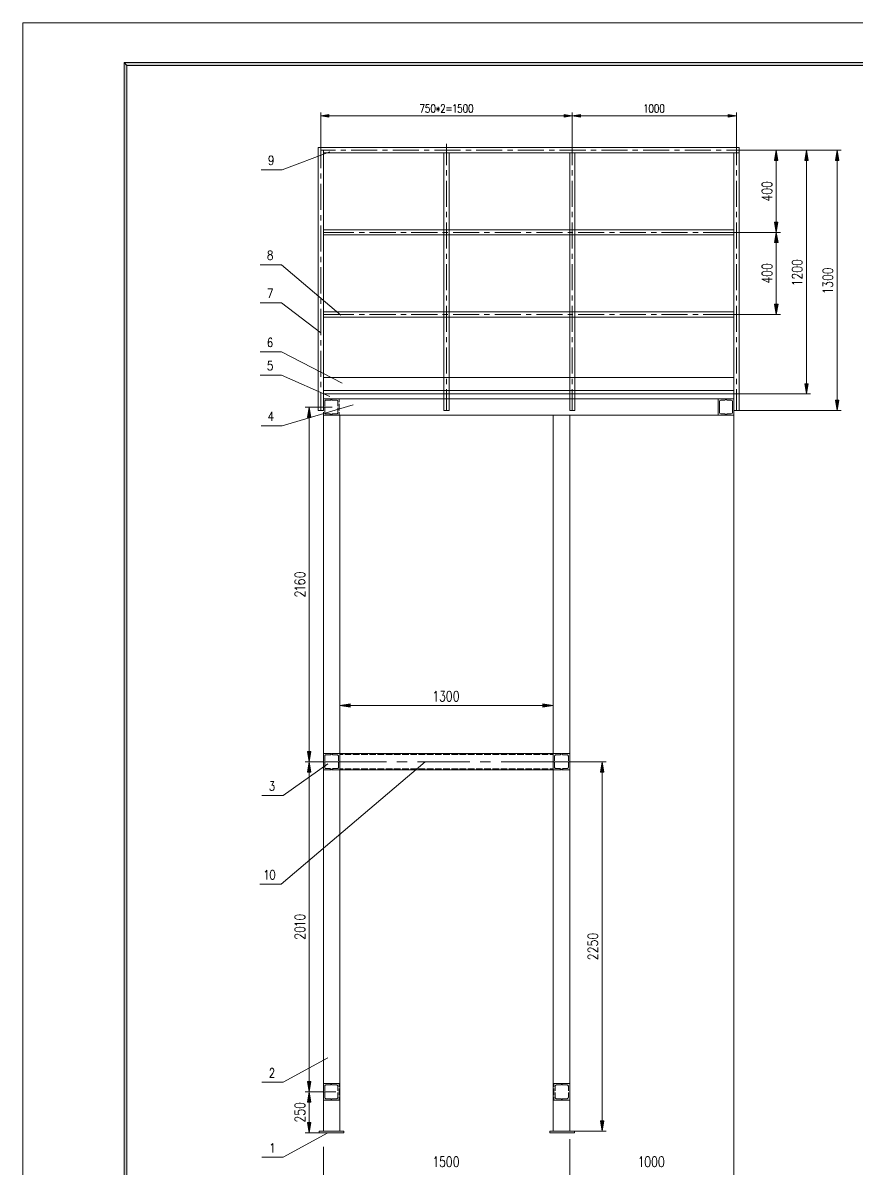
# Model space of a CAD drawing. Header units: millimetres. Extents: x 0 to 586, y 0 to 414.
# Drawn here: x 0 to 200.1, y 139 to 414.1 of the extents above; entities that cross this region are included whole.
import ezdxf

# ---------------------------------------------------------------- set-up
doc = ezdxf.new("R2010")
doc.units = ezdxf.units.MM

msp = doc.modelspace()

# ---------------------------------------------------------------- hatches: boundary and pattern name
h = msp.add_hatch(color=0)
h.dxf.hatch_style = 2
h.paths.add_polyline_path([(576.117861, 404.569083), (575.429944, 403.877639), (24.994306, 403.877639), (24.302861, 404.569083)])
h = msp.add_hatch(color=0)
h.dxf.hatch_style = 2
h.paths.add_polyline_path([(24.302861, 404.569083), (24.994306, 403.877639), (24.994306, 10.205861), (24.302861, 9.514417)])
h = msp.add_hatch(color=0)
h.dxf.hatch_style = 2
h.paths.add_polyline_path([(73.504778, 392.077222), (71.53275, 391.749139), (73.504778, 391.421056)])
h = msp.add_hatch(color=0)
h.dxf.hatch_style = 2
h.paths.add_polyline_path([(129.977444, 392.077222), (131.949472, 391.749139), (129.977444, 391.421056)])
h = msp.add_hatch(color=0)
h.dxf.hatch_style = 2
h.paths.add_polyline_path([(133.9215, 392.077222), (131.949472, 391.749139), (133.9215, 391.421056)])
h = msp.add_hatch(color=0)
h.dxf.hatch_style = 2
h.paths.add_polyline_path([(169.414472, 392.077222), (171.3865, 391.749139), (169.414472, 391.421056)])
h = msp.add_hatch(color=0)
h.dxf.hatch_style = 2
h.paths.add_polyline_path([(180.519917, 381.03175), (180.929139, 383.494139), (181.341889, 381.03175)])
h = msp.add_hatch(color=0)
h.dxf.hatch_style = 2
h.paths.add_polyline_path([(187.762444, 381.03175), (188.171667, 383.494139), (188.580889, 381.03175)])
h = msp.add_hatch(color=0)
h.dxf.hatch_style = 2
h.paths.add_polyline_path([(195.124917, 381.03175), (195.534139, 383.494139), (195.943361, 381.03175)])
h = msp.add_hatch(color=0)
h.dxf.hatch_style = 2
h.paths.add_polyline_path([(180.519917, 366.243306), (180.929139, 363.777389), (181.341889, 366.243306)])
h = msp.add_hatch(color=0)
h.dxf.hatch_style = 2
h.paths.add_polyline_path([(180.534028, 361.311472), (180.94325, 363.777389), (181.356, 361.311472)])
h = msp.add_hatch(color=0)
h.dxf.hatch_style = 2
h.paths.add_polyline_path([(180.534028, 346.523028), (180.94325, 344.057111), (181.356, 346.523028)])
h = msp.add_hatch(color=0)
h.dxf.hatch_style = 2
h.paths.add_polyline_path([(187.762444, 327.43775), (188.171667, 324.971833), (188.580889, 327.43775)])
h = msp.add_hatch(color=0)
h.dxf.hatch_style = 2
h.paths.add_polyline_path([(68.333056, 319.352083), (68.742278, 321.818), (69.155028, 319.352083)])
h = msp.add_hatch(color=0)
h.dxf.hatch_style = 2
h.paths.add_polyline_path([(74.058639, 323.773447), (74.045586, 323.7865), (74.058639, 323.799553), (74.071692, 323.7865)])
h = msp.add_hatch(color=0)
h.dxf.hatch_style = 2
h.paths.add_polyline_path([(74.058639, 323.773447), (74.045586, 323.7865), (74.058639, 323.799553), (74.071692, 323.7865)])
h = msp.add_hatch(color=0)
h.dxf.hatch_style = 2
h.paths.add_polyline_path([(168.864139, 323.773447), (168.851086, 323.7865), (168.864139, 323.799553), (168.877192, 323.7865)])
h = msp.add_hatch(color=0)
h.dxf.hatch_style = 2
h.paths.add_polyline_path([(168.864139, 323.773447), (168.851086, 323.7865), (168.864139, 323.799553), (168.877192, 323.7865)])
h = msp.add_hatch(color=0)
h.dxf.hatch_style = 2
h.paths.add_polyline_path([(195.124917, 323.493694), (195.534139, 321.027778), (195.943361, 323.493694)])
h = msp.add_hatch(color=0)
h.dxf.hatch_style = 2
h.paths.add_polyline_path([(74.058639, 319.832919), (74.045586, 319.845972), (74.058639, 319.859025), (74.071692, 319.845972)])
h = msp.add_hatch(color=0)
h.dxf.hatch_style = 2
h.paths.add_polyline_path([(74.058639, 319.832919), (74.045586, 319.845972), (74.058639, 319.859025), (74.071692, 319.845972)])
h = msp.add_hatch(color=0)
h.dxf.hatch_style = 2
h.paths.add_polyline_path([(168.864139, 319.832919), (168.851086, 319.845972), (168.864139, 319.859025), (168.877192, 319.845972)])
h = msp.add_hatch(color=0)
h.dxf.hatch_style = 2
h.paths.add_polyline_path([(168.864139, 319.832919), (168.851086, 319.845972), (168.864139, 319.859025), (168.877192, 319.845972)])
h = msp.add_hatch(color=0)
h.dxf.hatch_style = 2
h.paths.add_polyline_path([(78.574194, 250.556889), (76.108278, 250.147667), (78.574194, 249.734917)])
h = msp.add_hatch(color=0)
h.dxf.hatch_style = 2
h.paths.add_polyline_path([(124.911556, 250.556889), (127.373944, 250.147667), (124.911556, 249.734917)])
h = msp.add_hatch(color=0)
h.dxf.hatch_style = 2
h.paths.add_polyline_path([(68.333056, 239.098667), (68.742278, 236.63275), (69.155028, 239.098667)])
h = msp.add_hatch(color=0)
h.dxf.hatch_style = 2
h.paths.add_polyline_path([(68.333056, 234.170361), (68.742278, 236.63275), (69.1515, 234.170361)])
h = msp.add_hatch(color=0)
h.dxf.hatch_style = 2
h.paths.add_polyline_path([(74.058639, 238.591725), (74.045586, 238.604778), (74.058639, 238.617831), (74.071692, 238.604778)])
h = msp.add_hatch(color=0)
h.dxf.hatch_style = 2
h.paths.add_polyline_path([(74.213861, 238.591725), (74.200808, 238.604778), (74.213861, 238.617831), (74.226914, 238.604778)])
h = msp.add_hatch(color=0)
h.dxf.hatch_style = 2
h.paths.add_polyline_path([(129.268361, 238.591725), (129.255308, 238.604778), (129.268361, 238.617831), (129.281414, 238.604778)])
h = msp.add_hatch(color=0)
h.dxf.hatch_style = 2
h.paths.add_polyline_path([(129.427111, 238.591725), (129.414058, 238.604778), (129.427111, 238.617831), (129.440164, 238.604778)])
h = msp.add_hatch(color=0)
h.dxf.hatch_style = 2
h.paths.add_polyline_path([(138.687528, 234.170361), (139.100278, 236.63275), (139.5095, 234.170361)])
h = msp.add_hatch(color=0)
h.dxf.hatch_style = 2
h.paths.add_polyline_path([(74.058639, 234.647669), (74.045586, 234.660722), (74.058639, 234.673775), (74.071692, 234.660722)])
h = msp.add_hatch(color=0)
h.dxf.hatch_style = 2
h.paths.add_polyline_path([(74.213861, 234.647669), (74.200808, 234.660722), (74.213861, 234.673775), (74.226914, 234.660722)])
h = msp.add_hatch(color=0)
h.dxf.hatch_style = 2
h.paths.add_polyline_path([(129.268361, 234.647669), (129.255308, 234.660722), (129.268361, 234.673775), (129.281414, 234.660722)])
h = msp.add_hatch(color=0)
h.dxf.hatch_style = 2
h.paths.add_polyline_path([(129.427111, 234.647669), (129.414058, 234.660722), (129.427111, 234.673775), (129.440164, 234.660722)])
h = msp.add_hatch(color=0)
h.dxf.hatch_style = 2
h.paths.add_polyline_path([(68.333056, 159.8295), (68.742278, 157.367111), (69.1515, 159.8295)])
h = msp.add_hatch(color=0)
h.dxf.hatch_style = 2
h.paths.add_polyline_path([(68.333056, 154.901194), (68.742278, 157.367111), (69.1515, 154.901194)])
h = msp.add_hatch(color=0)
h.dxf.hatch_style = 2
h.paths.add_polyline_path([(74.058639, 159.326086), (74.045586, 159.339139), (74.058639, 159.352192), (74.071692, 159.339139)])
h = msp.add_hatch(color=0)
h.dxf.hatch_style = 2
h.paths.add_polyline_path([(74.058639, 159.326086), (74.045586, 159.339139), (74.058639, 159.352192), (74.071692, 159.339139)])
h = msp.add_hatch(color=0)
h.dxf.hatch_style = 2
h.paths.add_polyline_path([(129.427111, 159.326086), (129.414058, 159.339139), (129.427111, 159.352192), (129.440164, 159.339139)])
h = msp.add_hatch(color=0)
h.dxf.hatch_style = 2
h.paths.add_polyline_path([(129.427111, 159.326086), (129.414058, 159.339139), (129.427111, 159.352192), (129.440164, 159.339139)])
h = msp.add_hatch(color=0)
h.dxf.hatch_style = 2
h.paths.add_polyline_path([(74.058639, 155.382031), (74.045586, 155.395083), (74.058639, 155.408136), (74.071692, 155.395083)])
h = msp.add_hatch(color=0)
h.dxf.hatch_style = 2
h.paths.add_polyline_path([(74.058639, 155.382031), (74.045586, 155.395083), (74.058639, 155.408136), (74.071692, 155.395083)])
h = msp.add_hatch(color=0)
h.dxf.hatch_style = 2
h.paths.add_polyline_path([(129.427111, 155.382031), (129.414058, 155.395083), (129.427111, 155.408136), (129.440164, 155.395083)])
h = msp.add_hatch(color=0)
h.dxf.hatch_style = 2
h.paths.add_polyline_path([(129.427111, 155.382031), (129.414058, 155.395083), (129.427111, 155.408136), (129.440164, 155.395083)])
h = msp.add_hatch(color=0)
h.dxf.hatch_style = 2
h.paths.add_polyline_path([(68.333056, 149.972889), (68.742278, 147.506972), (69.1515, 149.972889)])
h = msp.add_hatch(color=0)
h.dxf.hatch_style = 2
h.paths.add_polyline_path([(138.687528, 150.364472), (139.100278, 147.902083), (139.5095, 150.364472)])

# ---------------------------------------------------------------- linework, layer by layer
at = {"color": 0, "lineweight": 0}
for points in [[(0, 0), (585.632278, 0), (585.632278, 414.0835), (0, 414.0835)], [(576.117861, 404.569083), (575.429944, 403.877639), (24.994306, 403.877639), (24.302861, 404.569083)], [(24.302861, 404.569083), (24.994306, 403.877639), (24.994306, 10.205861), (24.302861, 9.514417)], [(98.45675, 394.511389), (98.259194, 394.416139), (98.125139, 394.133917), (98.061639, 393.664722), (98.061639, 393.3825), (98.125139, 392.913306), (98.259194, 392.631083), (98.45675, 392.539361), (98.587278, 392.539361), (98.784833, 392.631083), (98.915361, 392.913306), (98.982389, 393.3825), (98.982389, 393.664722), (98.915361, 394.133917), (98.784833, 394.416139), (98.587278, 394.511389)], [(106.210806, 394.511389), (106.01325, 394.416139), (105.882722, 394.133917), (105.815694, 393.664722), (105.815694, 393.3825), (105.882722, 392.913306), (106.01325, 392.631083), (106.210806, 392.539361), (106.341333, 392.539361), (106.538889, 392.631083), (106.669417, 392.913306), (106.736444, 393.3825), (106.736444, 393.664722), (106.669417, 394.133917), (106.538889, 394.416139), (106.341333, 394.511389)], [(107.526667, 394.511389), (107.329111, 394.416139), (107.198583, 394.133917), (107.131556, 393.664722), (107.131556, 393.3825), (107.198583, 392.913306), (107.329111, 392.631083), (107.526667, 392.539361), (107.657194, 392.539361), (107.85475, 392.631083), (107.985278, 392.913306), (108.052306, 393.3825), (108.052306, 393.664722), (107.985278, 394.133917), (107.85475, 394.416139), (107.657194, 394.511389)], [(150.8125, 394.511389), (150.614944, 394.416139), (150.484417, 394.133917), (150.420917, 393.664722), (150.420917, 393.3825), (150.484417, 392.913306), (150.614944, 392.631083), (150.8125, 392.539361), (150.946556, 392.539361), (151.144111, 392.631083), (151.274639, 392.913306), (151.338139, 393.3825), (151.338139, 393.664722), (151.274639, 394.133917), (151.144111, 394.416139), (150.946556, 394.511389)], [(152.128361, 394.511389), (151.930806, 394.416139), (151.800278, 394.133917), (151.73325, 393.664722), (151.73325, 393.3825), (151.800278, 392.913306), (151.930806, 392.631083), (152.128361, 392.539361), (152.258889, 392.539361), (152.456444, 392.631083), (152.586972, 392.913306), (152.654, 393.3825), (152.654, 393.664722), (152.586972, 394.133917), (152.456444, 394.416139), (152.258889, 394.511389)], [(153.444222, 394.511389), (153.246667, 394.416139), (153.112611, 394.133917), (153.049111, 393.664722), (153.049111, 393.3825), (153.112611, 392.913306), (153.246667, 392.631083), (153.444222, 392.539361), (153.57475, 392.539361), (153.772306, 392.631083), (153.902833, 392.913306), (153.969861, 393.3825), (153.969861, 393.664722), (153.902833, 394.133917), (153.772306, 394.416139), (153.57475, 394.511389)], [(73.504778, 392.077222), (71.53275, 391.749139), (73.504778, 391.421056)], [(129.977444, 392.077222), (131.949472, 391.749139), (129.977444, 391.421056)], [(133.9215, 392.077222), (131.949472, 391.749139), (133.9215, 391.421056)], [(169.414472, 392.077222), (171.3865, 391.749139), (169.414472, 391.421056)], [(180.519917, 381.03175), (180.929139, 383.494139), (181.341889, 381.03175)], [(187.762444, 381.03175), (188.171667, 383.494139), (188.580889, 381.03175)], [(195.124917, 381.03175), (195.534139, 383.494139), (195.943361, 381.03175)], [(177.478972, 375.196806), (177.595389, 374.949861), (177.948167, 374.787583), (178.537306, 374.702917), (178.886556, 374.702917), (179.475694, 374.787583), (179.828472, 374.949861), (179.944889, 375.196806), (179.944889, 375.362611), (179.828472, 375.606028), (179.475694, 375.771833), (178.886556, 375.852972), (178.537306, 375.852972), (177.948167, 375.771833), (177.595389, 375.606028), (177.478972, 375.362611)], [(177.478972, 373.552861), (177.595389, 373.305917), (177.948167, 373.143639), (178.537306, 373.0625), (178.886556, 373.0625), (179.475694, 373.143639), (179.828472, 373.305917), (179.944889, 373.552861), (179.944889, 373.718667), (179.828472, 373.965611), (179.475694, 374.127889), (178.886556, 374.212556), (178.537306, 374.212556), (177.948167, 374.127889), (177.595389, 373.965611), (177.478972, 373.718667)], [(180.519917, 366.243306), (180.929139, 363.777389), (181.341889, 366.243306)], [(180.534028, 361.311472), (180.94325, 363.777389), (181.356, 361.311472)], [(59.238444, 359.353556), (59.005611, 359.25125), (58.928, 359.043111), (58.928, 358.8385), (59.005611, 358.630361), (59.160833, 358.528056), (59.471278, 358.42575), (59.704111, 358.319917), (59.859333, 358.115306), (59.936944, 357.907167), (59.936944, 357.60025), (59.859333, 357.392111), (59.781722, 357.289806), (59.548889, 357.183972), (59.238444, 357.183972), (59.005611, 357.289806), (58.928, 357.392111), (58.850389, 357.60025), (58.850389, 357.907167), (58.928, 358.115306), (59.083222, 358.319917), (59.316056, 358.42575), (59.6265, 358.528056), (59.781722, 358.630361), (59.859333, 358.8385), (59.859333, 359.043111), (59.781722, 359.25125), (59.548889, 359.353556)], [(177.493083, 355.480056), (177.6095, 355.233111), (177.962278, 355.067306), (178.547889, 354.986167), (178.900667, 354.986167), (179.489806, 355.067306), (179.839056, 355.233111), (179.959, 355.480056), (179.959, 355.642333), (179.839056, 355.889278), (179.489806, 356.055083), (178.900667, 356.136222), (178.547889, 356.136222), (177.962278, 356.055083), (177.6095, 355.889278), (177.493083, 355.642333)], [(184.7215, 356.450194), (184.837917, 356.20325), (185.190694, 356.040972), (185.776306, 355.959833), (186.129083, 355.959833), (186.714694, 356.040972), (187.067472, 356.20325), (187.187417, 356.450194), (187.187417, 356.616), (187.067472, 356.862944), (186.714694, 357.025222), (186.129083, 357.109889), (185.776306, 357.109889), (185.190694, 357.025222), (184.837917, 356.862944), (184.7215, 356.616)], [(184.7215, 354.809778), (184.837917, 354.562833), (185.190694, 354.397028), (185.776306, 354.315889), (186.129083, 354.315889), (186.714694, 354.397028), (187.067472, 354.562833), (187.187417, 354.809778), (187.187417, 354.972056), (187.067472, 355.219), (186.714694, 355.384806), (186.129083, 355.465944), (185.776306, 355.465944), (185.190694, 355.384806), (184.837917, 355.219), (184.7215, 354.972056)], [(192.083972, 354.478167), (192.200389, 354.23475), (192.553167, 354.068944), (193.138778, 353.987806), (193.491556, 353.987806), (194.077167, 354.068944), (194.429944, 354.23475), (194.549889, 354.478167), (194.549889, 354.643972), (194.429944, 354.890917), (194.077167, 355.053194), (193.491556, 355.137861), (193.138778, 355.137861), (192.553167, 355.053194), (192.200389, 354.890917), (192.083972, 354.643972)], [(177.493083, 353.836111), (177.6095, 353.589167), (177.962278, 353.423361), (178.547889, 353.342222), (178.900667, 353.342222), (179.489806, 353.423361), (179.839056, 353.589167), (179.959, 353.836111), (179.959, 353.998389), (179.839056, 354.245333), (179.489806, 354.411139), (178.900667, 354.492278), (178.547889, 354.492278), (177.962278, 354.411139), (177.6095, 354.245333), (177.493083, 353.998389)], [(192.083972, 352.83775), (192.200389, 352.590806), (192.553167, 352.425), (193.138778, 352.343861), (193.491556, 352.343861), (194.077167, 352.425), (194.429944, 352.590806), (194.549889, 352.83775), (194.549889, 353.000028), (194.429944, 353.246972), (194.077167, 353.412778), (193.491556, 353.493917), (193.138778, 353.493917), (192.553167, 353.412778), (192.200389, 353.246972), (192.083972, 353.000028)], [(180.534028, 346.523028), (180.94325, 344.057111), (181.356, 346.523028)], [(187.762444, 327.43775), (188.171667, 324.971833), (188.580889, 327.43775)], [(68.333056, 319.352083), (68.742278, 321.818), (69.155028, 319.352083)], [(195.124917, 323.493694), (195.534139, 321.027778), (195.943361, 323.493694)], [(65.292111, 281.442583), (65.408528, 281.195639), (65.761306, 281.033361), (66.350444, 280.948694), (66.699694, 280.948694), (67.288833, 281.033361), (67.641611, 281.195639), (67.758028, 281.442583), (67.758028, 281.608389), (67.641611, 281.855333), (67.288833, 282.017611), (66.699694, 282.09875), (66.350444, 282.09875), (65.761306, 282.017611), (65.408528, 281.855333), (65.292111, 281.608389)], [(102.316139, 253.597833), (102.069194, 253.481417), (101.906917, 253.128639), (101.82225, 252.5395), (101.82225, 252.19025), (101.906917, 251.601111), (102.069194, 251.251861), (102.316139, 251.131917), (102.481944, 251.131917), (102.728889, 251.251861), (102.891167, 251.601111), (102.972306, 252.19025), (102.972306, 252.5395), (102.891167, 253.128639), (102.728889, 253.481417), (102.481944, 253.597833)], [(103.960083, 253.597833), (103.713139, 253.481417), (103.547333, 253.128639), (103.466194, 252.5395), (103.466194, 252.19025), (103.547333, 251.601111), (103.713139, 251.251861), (103.960083, 251.131917), (104.125889, 251.131917), (104.369306, 251.251861), (104.535111, 251.601111), (104.61625, 252.19025), (104.61625, 252.5395), (104.535111, 253.128639), (104.369306, 253.481417), (104.125889, 253.597833)], [(78.574194, 250.556889), (76.108278, 250.147667), (78.574194, 249.734917)], [(124.911556, 250.556889), (127.373944, 250.147667), (124.911556, 249.734917)], [(68.333056, 239.098667), (68.742278, 236.63275), (69.155028, 239.098667)], [(68.333056, 234.170361), (68.742278, 236.63275), (69.1515, 234.170361)], [(138.687528, 234.170361), (139.100278, 236.63275), (139.5095, 234.170361)], [(59.866389, 210.558944), (59.633556, 210.456639), (59.478333, 210.146194), (59.400722, 209.631139), (59.400722, 209.320694), (59.478333, 208.805639), (59.633556, 208.495194), (59.866389, 208.392889), (60.021611, 208.392889), (60.254444, 208.495194), (60.409667, 208.805639), (60.487278, 209.320694), (60.487278, 209.631139), (60.409667, 210.146194), (60.254444, 210.456639), (60.021611, 210.558944)], [(65.292111, 199.217139), (65.408528, 198.970194), (65.761306, 198.807917), (66.346917, 198.726778), (66.699694, 198.726778), (67.285306, 198.807917), (67.638083, 198.970194), (67.758028, 199.217139), (67.758028, 199.382944), (67.638083, 199.629889), (67.285306, 199.792167), (66.699694, 199.876833), (66.346917, 199.876833), (65.761306, 199.792167), (65.408528, 199.629889), (65.292111, 199.382944)], [(65.292111, 196.260861), (65.408528, 196.013917), (65.761306, 195.848111), (66.346917, 195.766972), (66.699694, 195.766972), (67.285306, 195.848111), (67.638083, 196.013917), (67.758028, 196.260861), (67.758028, 196.423139), (67.638083, 196.670083), (67.285306, 196.835889), (66.699694, 196.917028), (66.346917, 196.917028), (65.761306, 196.835889), (65.408528, 196.670083), (65.292111, 196.423139)], [(135.650111, 194.648667), (135.766528, 194.401722), (136.119306, 194.239444), (136.704917, 194.158306), (137.057694, 194.158306), (137.643306, 194.239444), (137.996083, 194.401722), (138.1125, 194.648667), (138.1125, 194.814472), (137.996083, 195.061417), (137.643306, 195.223694), (137.057694, 195.308361), (136.704917, 195.308361), (136.119306, 195.223694), (135.766528, 195.061417), (135.650111, 194.814472)], [(68.333056, 159.8295), (68.742278, 157.367111), (69.1515, 159.8295)], [(68.333056, 154.901194), (68.742278, 157.367111), (69.1515, 154.901194)], [(65.292111, 153.998083), (65.408528, 153.751139), (65.761306, 153.585333), (66.346917, 153.504194), (66.699694, 153.504194), (67.285306, 153.585333), (67.638083, 153.751139), (67.758028, 153.998083), (67.758028, 154.160361), (67.638083, 154.407306), (67.285306, 154.573111), (66.699694, 154.65425), (66.346917, 154.65425), (65.761306, 154.573111), (65.408528, 154.407306), (65.292111, 154.160361)], [(68.333056, 149.972889), (68.742278, 147.506972), (69.1515, 149.972889)], [(138.687528, 150.364472), (139.100278, 147.902083), (139.5095, 150.364472)], [(102.316139, 141.7955), (102.069194, 141.675556), (101.906917, 141.322778), (101.82225, 140.737167), (101.82225, 140.384389), (101.906917, 139.798778), (102.069194, 139.446), (102.316139, 139.329583), (102.481944, 139.329583), (102.728889, 139.446), (102.891167, 139.798778), (102.972306, 140.384389), (102.972306, 140.737167), (102.891167, 141.322778), (102.728889, 141.675556), (102.481944, 141.7955)], [(103.960083, 141.7955), (103.713139, 141.675556), (103.547333, 141.322778), (103.466194, 140.737167), (103.466194, 140.384389), (103.547333, 139.798778), (103.713139, 139.446), (103.960083, 139.329583), (104.125889, 139.329583), (104.369306, 139.446), (104.535111, 139.798778), (104.61625, 140.384389), (104.61625, 140.737167), (104.535111, 141.322778), (104.369306, 141.675556), (104.125889, 141.7955)], [(149.969361, 141.7955), (149.722417, 141.675556), (149.556611, 141.322778), (149.475472, 140.737167), (149.475472, 140.384389), (149.556611, 139.798778), (149.722417, 139.446), (149.969361, 139.329583), (150.135167, 139.329583), (150.378583, 139.446), (150.544389, 139.798778), (150.625528, 140.384389), (150.625528, 140.737167), (150.544389, 141.322778), (150.378583, 141.675556), (150.135167, 141.7955)], [(151.613306, 141.7955), (151.366361, 141.675556), (151.200556, 141.322778), (151.119417, 140.737167), (151.119417, 140.384389), (151.200556, 139.798778), (151.366361, 139.446), (151.613306, 139.329583), (151.775583, 139.329583), (152.022528, 139.446), (152.188333, 139.798778), (152.269472, 140.384389), (152.269472, 140.737167), (152.188333, 141.322778), (152.022528, 141.675556), (151.775583, 141.7955)], [(153.25725, 141.7955), (153.010306, 141.675556), (152.8445, 141.322778), (152.763361, 140.737167), (152.763361, 140.384389), (152.8445, 139.798778), (153.010306, 139.446), (153.25725, 139.329583), (153.419528, 139.329583), (153.666472, 139.446), (153.832278, 139.798778), (153.913417, 140.384389), (153.913417, 140.737167), (153.832278, 141.322778), (153.666472, 141.675556), (153.419528, 141.7955)]]:
    msp.add_lwpolyline(points, close=True, dxfattribs=at)
for points in [[(95.433444, 394.511389), (96.350667, 394.511389), (95.6945, 392.539361)], [(97.536, 394.511389), (96.876306, 394.511389), (96.812806, 393.664722), (96.876306, 393.759972), (97.073861, 393.851694), (97.271417, 393.851694), (97.468972, 393.759972), (97.5995, 393.573), (97.666528, 393.290778), (97.666528, 393.103806), (97.5995, 392.821583), (97.468972, 392.631083), (97.271417, 392.539361), (97.073861, 392.539361), (96.876306, 392.631083), (96.812806, 392.726333), (96.745778, 392.913306)], [(99.373972, 393.664722), (100.033667, 393.103806)], [(100.033667, 393.664722), (99.373972, 393.103806)], [(99.705583, 393.946944), (99.705583, 392.821583)], [(100.492278, 394.042194), (100.492278, 394.133917), (100.559306, 394.324417), (100.622806, 394.416139), (100.756861, 394.511389), (101.017917, 394.511389), (101.148444, 394.416139), (101.215472, 394.324417), (101.2825, 394.133917), (101.2825, 393.946944), (101.215472, 393.759972), (101.084944, 393.47775), (100.42525, 392.539361), (101.346, 392.539361)], [(101.741111, 393.664722), (102.922917, 393.664722)], [(103.452083, 394.133917), (103.582611, 394.229167), (103.780167, 394.511389), (103.780167, 392.539361)], [(105.290056, 394.511389), (104.633889, 394.511389), (104.566861, 393.664722), (104.633889, 393.759972), (104.831444, 393.851694), (105.029, 393.851694), (105.226556, 393.759972), (105.357083, 393.573), (105.420583, 393.290778), (105.420583, 393.103806), (105.357083, 392.821583), (105.226556, 392.631083), (105.029, 392.539361), (104.831444, 392.539361), (104.633889, 392.631083), (104.566861, 392.726333), (104.503361, 392.913306)], [(149.366111, 394.133917), (149.500167, 394.229167), (149.697722, 394.511389), (149.697722, 392.539361)], [(71.53275, 383.494139), (71.53275, 392.539361)], [(73.504778, 391.749139), (129.977444, 391.749139)], [(101.741111, 393.103806), (102.922917, 393.103806)], [(131.949472, 383.494139), (131.949472, 392.539361)], [(133.9215, 391.749139), (169.414472, 391.749139)], [(171.3865, 385.011083), (171.3865, 392.539361)], [(73.741139, 383.12725), (62.282917, 378.791611)], [(70.901278, 384.125611), (172.017972, 384.125611)], [(70.901278, 321.027778), (70.901278, 384.125611)], [(71.53275, 383.494139), (75.067583, 383.494139)], [(71.53275, 379.183194), (71.53275, 383.494139)], [(72.164222, 321.027778), (72.164222, 383.494139)], [(72.164222, 382.862667), (172.017972, 382.862667)], [(76.319944, 383.494139), (77.572306, 383.494139)], [(78.824667, 383.494139), (85.086472, 383.494139)], [(86.338833, 383.494139), (87.587667, 383.494139)], [(88.840028, 383.494139), (95.101833, 383.494139)], [(96.354194, 383.494139), (97.606556, 383.494139)], [(98.858917, 383.494139), (105.117194, 383.494139)], [(101.109639, 321.027778), (101.109639, 382.862667)], [(101.741111, 379.941667), (101.741111, 385.011083)], [(102.372583, 321.027778), (102.372583, 382.862667)], [(106.369556, 383.494139), (107.621917, 383.494139)], [(108.874278, 383.494139), (115.136083, 383.494139)], [(116.388444, 383.494139), (117.640806, 383.494139)], [(118.893167, 383.494139), (125.151444, 383.494139)], [(126.403806, 383.494139), (127.656167, 383.494139)], [(128.908528, 383.494139), (135.170333, 383.494139)], [(131.318, 321.027778), (131.318, 382.862667)], [(131.949472, 379.941667), (131.949472, 385.011083)], [(132.580944, 321.027778), (132.580944, 382.862667)], [(136.422694, 383.494139), (137.675056, 383.494139)], [(138.927417, 383.494139), (145.185694, 383.494139)], [(146.438056, 383.494139), (147.690417, 383.494139)], [(148.942778, 383.494139), (155.204583, 383.494139)], [(156.456944, 383.494139), (157.709306, 383.494139)], [(158.958139, 383.494139), (165.219944, 383.494139)], [(166.472306, 383.494139), (167.724667, 383.494139)], [(168.977028, 383.494139), (172.511861, 383.494139)], [(170.755028, 383.494139), (181.916917, 383.494139)], [(170.755028, 321.027778), (170.755028, 382.862667)], [(171.3865, 379.941667), (171.3865, 385.011083)], [(172.017972, 321.027778), (172.017972, 384.125611)], [(172.017972, 383.494139), (196.518389, 383.494139)], [(180.653972, 383.494139), (189.155917, 383.494139)], [(60.092167, 381.419806), (60.014556, 381.112889), (59.859333, 380.90475), (59.630028, 380.802444), (59.552417, 380.802444), (59.319583, 380.90475), (59.164361, 381.112889), (59.08675, 381.419806), (59.08675, 381.525639), (59.164361, 381.832556), (59.319583, 382.040694), (59.552417, 382.143), (59.630028, 382.143), (59.859333, 382.040694), (60.014556, 381.832556), (60.092167, 381.419806), (60.092167, 380.90475), (60.014556, 380.389694), (59.859333, 380.07925), (59.630028, 379.973417), (59.474806, 379.973417), (59.241972, 380.07925), (59.164361, 380.283861)], [(180.929139, 366.243306), (180.929139, 381.03175)], [(188.171667, 327.43775), (188.171667, 381.03175)], [(195.534139, 323.493694), (195.534139, 381.03175)], [(62.282917, 378.791611), (57.188806, 378.791611)], [(71.53275, 376.678472), (71.53275, 377.930833)], [(101.741111, 377.436944), (101.741111, 378.689306)], [(131.949472, 377.436944), (131.949472, 378.689306)], [(171.3865, 377.436944), (171.3865, 378.689306)], [(71.53275, 369.164306), (71.53275, 375.426111)], [(101.741111, 369.922778), (101.741111, 376.184583)], [(131.949472, 369.922778), (131.949472, 376.184583)], [(171.3865, 369.922778), (171.3865, 376.184583)], [(177.478972, 372.240528), (179.122917, 371.418556), (179.122917, 372.64975)], [(177.478972, 372.240528), (179.944889, 372.240528)], [(101.741111, 367.418056), (101.741111, 368.670417)], [(131.949472, 367.418056), (131.949472, 368.670417)], [(171.3865, 367.418056), (171.3865, 368.670417)], [(71.53275, 366.659583), (71.53275, 367.911944)], [(101.741111, 359.907417), (101.741111, 366.165694)], [(131.949472, 359.907417), (131.949472, 366.165694)], [(171.3865, 359.907417), (171.3865, 366.165694)], [(71.53275, 359.148944), (71.53275, 365.407222)], [(72.164222, 364.408861), (170.755028, 364.408861)], [(72.164222, 363.777389), (79.512583, 363.777389)], [(72.164222, 363.145917), (170.755028, 363.145917)], [(80.764944, 363.777389), (82.017306, 363.777389)], [(83.269667, 363.777389), (89.531472, 363.777389)], [(90.783833, 363.777389), (92.036194, 363.777389)], [(93.288556, 363.777389), (99.546833, 363.777389)], [(100.799194, 363.777389), (102.051556, 363.777389)], [(103.303917, 363.777389), (109.565722, 363.777389)], [(110.818083, 363.777389), (112.070444, 363.777389)], [(113.322806, 363.777389), (119.581083, 363.777389)], [(120.833444, 363.777389), (122.085806, 363.777389)], [(123.338167, 363.777389), (129.599972, 363.777389)], [(130.852333, 363.777389), (132.101167, 363.777389)], [(133.353528, 363.777389), (139.615333, 363.777389)], [(140.867694, 363.777389), (142.120056, 363.777389)], [(143.372417, 363.777389), (149.630694, 363.777389)], [(150.883056, 363.777389), (152.135417, 363.777389)], [(153.387778, 363.777389), (159.649583, 363.777389)], [(160.901944, 363.777389), (162.154306, 363.777389)], [(163.406667, 363.777389), (170.755028, 363.777389)], [(170.755028, 363.777389), (181.916917, 363.777389)], [(173.961778, 363.777389), (181.931028, 363.777389)], [(180.94325, 346.523028), (180.94325, 361.311472)], [(71.53275, 356.644222), (71.53275, 357.896583)], [(101.741111, 357.402694), (101.741111, 358.655056)], [(131.949472, 357.402694), (131.949472, 358.655056)], [(171.3865, 357.402694), (171.3865, 358.655056)], [(62.088889, 356.002167), (56.99125, 356.002167)], [(76.397556, 343.901889), (62.088889, 356.002167)], [(71.53275, 349.130056), (71.53275, 355.391861)], [(101.741111, 349.888528), (101.741111, 356.150333)], [(131.949472, 349.888528), (131.949472, 356.150333)], [(171.3865, 349.888528), (171.3865, 356.150333)], [(177.493083, 352.52025), (179.137028, 351.698278), (179.137028, 352.933)], [(177.493083, 352.52025), (179.959, 352.52025)], [(185.307111, 352.753083), (185.190694, 352.753083), (184.954333, 352.83775), (184.837917, 352.918889), (184.7215, 353.084694), (184.7215, 353.412778), (184.837917, 353.575056), (184.954333, 353.659722), (185.190694, 353.740861), (185.423528, 353.740861), (185.659889, 353.659722), (186.012667, 353.493917), (187.187417, 352.671944), (187.187417, 353.822)], [(58.850389, 350.213083), (59.936944, 350.213083), (59.160833, 348.0435)], [(185.190694, 351.356083), (185.074278, 351.521889), (184.7215, 351.768833), (187.187417, 351.768833)], [(192.083972, 350.865722), (192.083972, 351.768833), (193.022361, 351.274944), (193.022361, 351.521889), (193.138778, 351.687694), (193.258722, 351.768833), (193.607972, 351.849972), (193.844333, 351.849972), (194.197111, 351.768833), (194.429944, 351.603028), (194.549889, 351.356083), (194.549889, 351.112667), (194.429944, 350.865722), (194.313528, 350.781056), (194.077167, 350.699917)], [(192.553167, 349.384056), (192.43675, 349.549861), (192.083972, 349.796806), (194.549889, 349.796806)], [(62.088889, 346.861694), (56.99125, 346.861694)], [(71.53275, 339.679139), (62.088889, 346.861694)], [(71.53275, 346.625333), (71.53275, 347.877694)], [(101.741111, 347.383806), (101.741111, 348.636167)], [(131.949472, 347.383806), (131.949472, 348.636167)], [(171.3865, 347.383806), (171.3865, 348.636167)], [(71.53275, 339.114694), (71.53275, 345.3765)], [(72.164222, 344.688583), (170.755028, 344.688583)], [(72.164222, 344.057111), (79.512583, 344.057111)], [(80.764944, 344.057111), (82.017306, 344.057111)], [(83.269667, 344.057111), (89.531472, 344.057111)], [(90.783833, 344.057111), (92.036194, 344.057111)], [(93.288556, 344.057111), (99.546833, 344.057111)], [(100.799194, 344.057111), (102.051556, 344.057111)], [(101.741111, 339.873167), (101.741111, 346.134972)], [(103.303917, 344.057111), (109.565722, 344.057111)], [(110.818083, 344.057111), (112.070444, 344.057111)], [(113.322806, 344.057111), (119.581083, 344.057111)], [(120.833444, 344.057111), (122.085806, 344.057111)], [(123.338167, 344.057111), (129.599972, 344.057111)], [(130.852333, 344.057111), (132.101167, 344.057111)], [(131.949472, 339.873167), (131.949472, 346.134972)], [(133.353528, 344.057111), (139.615333, 344.057111)], [(140.867694, 344.057111), (142.120056, 344.057111)], [(143.372417, 344.057111), (149.630694, 344.057111)], [(150.883056, 344.057111), (152.135417, 344.057111)], [(153.387778, 344.057111), (159.649583, 344.057111)], [(160.901944, 344.057111), (162.154306, 344.057111)], [(163.406667, 344.057111), (170.755028, 344.057111)], [(170.755028, 344.057111), (181.931028, 344.057111)], [(171.3865, 339.873167), (171.3865, 346.134972)], [(72.164222, 343.429167), (170.755028, 343.429167)], [(59.820528, 338.10575), (59.742917, 338.310361), (59.510083, 338.412667), (59.354861, 338.412667), (59.122028, 338.310361), (58.966806, 337.999917), (58.889194, 337.484861), (58.889194, 336.969806), (58.966806, 336.553528), (59.122028, 336.348917), (59.354861, 336.246611), (59.432472, 336.246611), (59.665306, 336.348917), (59.820528, 336.553528), (59.898139, 336.863972), (59.898139, 336.969806), (59.820528, 337.276722), (59.665306, 337.484861), (59.432472, 337.587167), (59.354861, 337.587167), (59.122028, 337.484861), (58.966806, 337.276722), (58.889194, 336.969806)], [(101.741111, 337.368444), (101.741111, 338.620806)], [(131.949472, 337.368444), (131.949472, 338.620806)], [(171.3865, 337.368444), (171.3865, 338.620806)], [(71.53275, 336.609972), (71.53275, 337.862333)], [(101.741111, 329.854278), (101.741111, 336.116083)], [(131.949472, 329.854278), (131.949472, 336.116083)], [(171.3865, 329.854278), (171.3865, 336.116083)], [(62.088889, 335.061278), (56.99125, 335.061278)], [(59.781722, 332.838778), (59.005611, 332.838778), (58.928, 331.907444), (59.005611, 332.013278), (59.238444, 332.115583), (59.471278, 332.115583), (59.704111, 332.013278), (59.859333, 331.805139), (59.936944, 331.494694), (59.936944, 331.290083), (59.859333, 330.979639), (59.704111, 330.7715), (59.471278, 330.669194), (59.238444, 330.669194), (59.005611, 330.7715), (58.928, 330.873806), (58.850389, 331.081944)], [(76.658611, 327.550639), (62.088889, 335.061278)], [(71.53275, 329.095806), (71.53275, 335.357611)], [(62.088889, 329.487389), (56.99125, 329.487389)], [(73.741139, 324.354472), (62.088889, 329.487389)], [(71.53275, 326.594611), (71.53275, 327.843444)], [(72.164222, 328.915889), (170.755028, 328.915889)], [(101.741111, 327.353083), (101.741111, 328.605444)], [(131.949472, 327.353083), (131.949472, 328.605444)], [(171.3865, 327.353083), (171.3865, 328.605444)], [(71.53275, 321.027778), (71.53275, 325.34225)], [(72.164222, 325.758528), (170.755028, 325.758528)], [(72.164222, 324.971833), (170.755028, 324.971833)], [(72.164222, 323.7865), (72.164222, 324.971833)], [(101.741111, 321.027778), (101.741111, 326.100722)], [(131.949472, 321.027778), (131.949472, 326.100722)], [(170.755028, 324.971833), (189.155917, 324.971833)], [(170.755028, 323.7865), (170.755028, 324.971833)], [(171.3865, 321.027778), (171.3865, 326.100722)], [(79.339722, 322.393028), (62.282917, 317.323611)], [(74.309111, 321.818), (67.758028, 321.818)], [(72.164222, 323.7865), (170.755028, 323.7865)], [(72.164222, 323.7865), (74.058639, 323.7865)], [(72.164222, 323.7865), (72.164222, 322.999806)], [(72.164222, 322.604694), (72.164222, 321.027778)], [(72.795694, 323.472528), (72.732194, 323.465472), (72.67575, 323.447833), (72.619306, 323.419611), (72.573444, 323.380806), (72.531111, 323.331417), (72.502889, 323.2785), (72.48525, 323.218528), (72.478194, 323.158556)], [(72.478194, 323.158556), (72.478194, 322.012028)], [(72.795694, 323.472528), (73.741139, 323.472528)], [(73.741139, 323.472528), (73.804639, 323.479583), (73.861083, 323.497222), (73.917528, 323.525444), (73.963389, 323.56425), (74.002194, 323.613639), (74.033944, 323.666556), (74.051583, 323.726528), (74.058639, 323.7865)], [(74.058639, 323.7865), (74.062167, 323.726528), (74.079806, 323.666556), (74.111556, 323.613639), (74.150361, 323.56425), (74.196222, 323.525444), (74.252667, 323.497222), (74.312639, 323.479583), (74.372611, 323.472528)], [(75.949528, 323.7865), (74.058639, 323.7865)], [(75.318056, 323.472528), (74.372611, 323.472528)], [(75.635556, 323.158556), (75.6285, 323.218528), (75.610861, 323.2785), (75.582639, 323.331417), (75.543833, 323.380806), (75.494444, 323.419611), (75.441528, 323.447833), (75.381556, 323.465472), (75.318056, 323.472528)], [(75.635556, 323.158556), (75.635556, 322.012028)], [(75.949528, 323.7865), (75.949528, 322.999806)], [(75.949528, 322.604694), (75.949528, 321.027778)], [(166.969722, 323.7865), (168.864139, 323.7865)], [(166.969722, 323.7865), (166.969722, 319.845972)], [(167.601194, 323.472528), (167.378944, 323.380806), (167.283694, 323.158556)], [(167.283694, 323.158556), (167.283694, 320.473917)], [(167.601194, 323.472528), (168.546639, 323.472528)], [(168.546639, 323.472528), (168.768889, 323.56425), (168.864139, 323.7865)], [(170.755028, 323.7865), (168.864139, 323.7865)], [(168.864139, 323.7865), (168.955861, 323.56425), (169.178111, 323.472528)], [(170.123556, 323.472528), (169.178111, 323.472528)], [(170.441056, 323.158556), (170.349333, 323.380806), (170.123556, 323.472528)], [(170.441056, 323.158556), (170.441056, 320.473917)], [(170.755028, 323.7865), (170.755028, 319.845972)], [(59.78525, 320.675), (59.009139, 319.228611), (60.169778, 319.228611)], [(59.78525, 320.675), (59.78525, 318.505417)], [(68.742278, 239.098667), (68.742278, 319.352083)], [(70.901278, 321.027778), (72.164222, 321.027778)], [(72.164222, 320.632667), (72.164222, 319.845972)], [(72.164222, 319.845972), (72.164222, 147.902083)], [(72.164222, 319.845972), (170.755028, 319.845972)], [(72.164222, 319.845972), (74.058639, 319.845972)], [(72.478194, 321.620444), (72.478194, 320.473917)], [(72.478194, 320.473917), (72.48525, 320.413944), (72.502889, 320.353972), (72.531111, 320.301056), (72.573444, 320.251667), (72.619306, 320.212861), (72.67575, 320.184639), (72.732194, 320.167), (72.795694, 320.159944)], [(72.795694, 320.159944), (73.741139, 320.159944)], [(74.058639, 319.845972), (74.051583, 319.905944), (74.033944, 319.965917), (74.002194, 320.018833), (73.963389, 320.068222), (73.917528, 320.107028), (73.861083, 320.13525), (73.804639, 320.152889), (73.741139, 320.159944)], [(74.372611, 320.159944), (74.312639, 320.152889), (74.252667, 320.13525), (74.196222, 320.107028), (74.150361, 320.068222), (74.111556, 320.018833), (74.079806, 319.965917), (74.062167, 319.905944), (74.058639, 319.845972)], [(75.949528, 319.845972), (74.058639, 319.845972)], [(75.318056, 320.159944), (74.372611, 320.159944)], [(75.318056, 320.159944), (75.381556, 320.167), (75.441528, 320.184639), (75.494444, 320.212861), (75.543833, 320.251667), (75.582639, 320.301056), (75.610861, 320.353972), (75.6285, 320.413944), (75.635556, 320.473917)], [(75.635556, 321.620444), (75.635556, 320.473917)], [(75.949528, 320.632667), (75.949528, 319.845972)], [(76.108278, 319.845972), (76.108278, 147.902083)], [(102.372583, 321.027778), (101.109639, 321.027778)], [(127.373944, 319.845972), (127.373944, 147.902083)], [(132.580944, 321.027778), (131.318, 321.027778)], [(131.318, 319.845972), (131.318, 147.902083)], [(166.969722, 319.845972), (168.864139, 319.845972)], [(167.283694, 320.473917), (167.378944, 320.251667), (167.601194, 320.159944)], [(167.601194, 320.159944), (168.546639, 320.159944)], [(168.864139, 319.845972), (168.768889, 320.068222), (168.546639, 320.159944)], [(169.178111, 320.159944), (168.955861, 320.068222), (168.864139, 319.845972)], [(170.755028, 319.845972), (168.864139, 319.845972)], [(170.123556, 320.159944), (169.178111, 320.159944)], [(170.123556, 320.159944), (170.349333, 320.251667), (170.441056, 320.473917)], [(172.017972, 321.027778), (170.755028, 321.027778)], [(170.755028, 319.845972), (170.755028, 137.357556)], [(172.017972, 321.027778), (196.518389, 321.027778)], [(62.282917, 317.323611), (57.188806, 317.323611)], [(65.644889, 280.292528), (65.408528, 280.211389), (65.292111, 279.964444), (65.292111, 279.798639), (65.408528, 279.555222), (65.761306, 279.389417), (66.350444, 279.308278), (66.936056, 279.308278), (67.40525, 279.389417), (67.641611, 279.555222), (67.758028, 279.798639), (67.758028, 279.883306), (67.641611, 280.13025), (67.40525, 280.292528), (67.052472, 280.373667), (66.936056, 280.373667), (66.583278, 280.292528), (66.350444, 280.13025), (66.2305, 279.883306), (66.2305, 279.798639), (66.350444, 279.555222), (66.583278, 279.389417), (66.936056, 279.308278)], [(65.761306, 277.992417), (65.644889, 278.158222), (65.292111, 278.401639), (67.758028, 278.401639)], [(65.88125, 276.433139), (65.761306, 276.433139), (65.528472, 276.514278), (65.408528, 276.595417), (65.292111, 276.761222), (65.292111, 277.089306), (65.408528, 277.251583), (65.528472, 277.33625), (65.761306, 277.417389), (65.997667, 277.417389), (66.2305, 277.33625), (66.583278, 277.170444), (67.758028, 276.348472), (67.758028, 277.498528)], [(98.865972, 253.128639), (99.031778, 253.245056), (99.275194, 253.597833), (99.275194, 251.131917)], [(100.344111, 253.597833), (101.247222, 253.597833), (100.756861, 252.659444), (101.003806, 252.659444), (101.166083, 252.5395), (101.247222, 252.423083), (101.331889, 252.070306), (101.331889, 251.837472), (101.247222, 251.484694), (101.084944, 251.251861), (100.838, 251.131917), (100.591056, 251.131917), (100.344111, 251.251861), (100.262972, 251.368278), (100.181833, 251.601111)], [(76.108278, 245.642694), (76.108278, 251.131917)], [(127.373944, 245.642694), (127.373944, 251.131917)], [(78.574194, 250.147667), (124.911556, 250.147667)], [(96.643472, 236.63275), (62.018333, 207.207556)], [(74.757139, 236.63275), (67.758028, 236.63275)], [(71.257583, 236.63275), (67.758028, 236.63275)], [(72.164222, 238.604778), (72.164222, 237.818083)], [(72.164222, 238.604778), (74.058639, 238.604778)], [(72.164222, 237.422972), (72.164222, 235.846056)], [(72.795694, 238.290806), (72.732194, 238.28375), (72.67575, 238.266111), (72.619306, 238.237889), (72.573444, 238.199083), (72.531111, 238.149694), (72.502889, 238.09325), (72.48525, 238.036806), (72.478194, 237.973306)], [(72.478194, 237.973306), (72.478194, 236.830306)], [(72.795694, 238.290806), (73.741139, 238.290806)], [(73.741139, 238.290806), (73.804639, 238.294333), (73.861083, 238.3155), (73.917528, 238.343722), (73.963389, 238.382528), (74.002194, 238.428389), (74.033944, 238.484833), (74.051583, 238.544806), (74.058639, 238.604778)], [(74.213861, 238.604778), (74.220917, 238.544806), (74.238556, 238.484833), (74.266778, 238.428389), (74.305583, 238.382528), (74.354972, 238.343722), (74.407889, 238.3155), (74.467861, 238.294333), (74.531361, 238.290806)], [(76.108278, 238.604778), (74.213861, 238.604778)], [(75.476806, 238.290806), (74.531361, 238.290806)], [(87.291333, 236.63275), (74.757139, 236.63275)], [(75.790778, 237.973306), (75.78725, 238.036806), (75.769611, 238.09325), (75.737861, 238.149694), (75.699056, 238.199083), (75.653194, 238.237889), (75.59675, 238.266111), (75.536778, 238.28375), (75.476806, 238.290806)], [(75.790778, 237.973306), (75.790778, 236.830306)], [(76.108278, 238.604778), (127.373944, 238.604778)], [(76.108278, 238.604778), (76.108278, 237.818083)], [(76.108278, 238.368417), (76.894972, 238.368417)], [(76.108278, 237.422972), (76.108278, 235.846056)], [(77.290083, 238.368417), (78.867, 238.368417)], [(79.262111, 238.368417), (80.839028, 238.368417)], [(81.234139, 238.368417), (82.811056, 238.368417)], [(83.206167, 238.368417), (84.783083, 238.368417)], [(85.178194, 238.368417), (86.755111, 238.368417)], [(87.150222, 238.368417), (88.727139, 238.368417)], [(89.12225, 238.368417), (90.699167, 238.368417)], [(92.300778, 236.63275), (89.796056, 236.63275)], [(91.094278, 238.368417), (92.671194, 238.368417)], [(93.066306, 238.368417), (94.643222, 238.368417)], [(107.325583, 236.63275), (94.8055, 236.63275)], [(95.038333, 238.368417), (96.61525, 238.368417)], [(97.010361, 238.368417), (98.587278, 238.368417)], [(98.982389, 238.368417), (100.559306, 238.368417)], [(100.954417, 238.368417), (102.531333, 238.368417)], [(102.922917, 238.368417), (104.503361, 238.368417)], [(104.894944, 238.368417), (106.475389, 238.368417)], [(106.866972, 238.368417), (108.447417, 238.368417)], [(108.839, 238.368417), (110.415917, 238.368417)], [(112.335028, 236.63275), (109.830306, 236.63275)], [(110.811028, 238.368417), (112.387944, 238.368417)], [(112.783056, 238.368417), (114.359972, 238.368417)], [(114.755083, 238.368417), (116.332, 238.368417)], [(127.373944, 236.63275), (114.83975, 236.63275)], [(116.727111, 238.368417), (118.304028, 238.368417)], [(118.699139, 238.368417), (120.276056, 238.368417)], [(120.671167, 238.368417), (122.248083, 238.368417)], [(122.643194, 238.368417), (124.220111, 238.368417)], [(124.615222, 238.368417), (126.192139, 238.368417)], [(126.58725, 238.368417), (127.373944, 238.368417)], [(127.373944, 238.604778), (127.373944, 237.818083)], [(127.373944, 238.604778), (129.268361, 238.604778)], [(127.373944, 237.422972), (127.373944, 235.846056)], [(127.373944, 236.63275), (140.084528, 236.63275)], [(128.005417, 238.290806), (127.945444, 238.28375), (127.885472, 238.266111), (127.832556, 238.237889), (127.783167, 238.199083), (127.744361, 238.149694), (127.716139, 238.09325), (127.6985, 238.036806), (127.691444, 237.973306)], [(127.691444, 237.973306), (127.691444, 236.830306)], [(128.005417, 238.290806), (128.954389, 238.290806)], [(128.954389, 238.290806), (129.014361, 238.294333), (129.074333, 238.3155), (129.12725, 238.343722), (129.176639, 238.382528), (129.215444, 238.428389), (129.243667, 238.484833), (129.261306, 238.544806), (129.268361, 238.604778)], [(131.318, 238.604778), (129.427111, 238.604778)], [(129.427111, 238.604778), (129.430639, 238.544806), (129.448278, 238.484833), (129.480028, 238.428389), (129.518833, 238.382528), (129.564694, 238.343722), (129.621139, 238.3155), (129.681111, 238.294333), (129.741083, 238.290806)], [(130.686528, 238.290806), (129.741083, 238.290806)], [(131.004028, 237.973306), (130.996972, 238.036806), (130.979333, 238.09325), (130.951111, 238.149694), (130.912306, 238.199083), (130.862917, 238.237889), (130.81, 238.266111), (130.750028, 238.28375), (130.686528, 238.290806)], [(131.004028, 237.973306), (131.004028, 236.830306)], [(131.318, 238.604778), (131.318, 237.818083)], [(131.318, 237.422972), (131.318, 235.846056)], [(73.243722, 236.149444), (62.512222, 228.515333)], [(68.742278, 159.8295), (68.742278, 234.170361)], [(72.164222, 235.450944), (72.164222, 234.660722)], [(72.164222, 234.660722), (74.058639, 234.660722)], [(72.478194, 236.435194), (72.478194, 235.292194)], [(72.478194, 235.292194), (72.48525, 235.232222), (72.502889, 235.17225), (72.531111, 235.115806), (72.573444, 235.069944), (72.619306, 235.031139), (72.67575, 234.999389), (72.732194, 234.98175), (72.795694, 234.978222)], [(72.795694, 234.978222), (73.741139, 234.978222)], [(74.058639, 234.660722), (74.051583, 234.724222), (74.033944, 234.780667), (74.002194, 234.837111), (73.963389, 234.882972), (73.917528, 234.925306), (73.861083, 234.953528), (73.804639, 234.971167), (73.741139, 234.978222)], [(74.531361, 234.978222), (74.467861, 234.971167), (74.407889, 234.953528), (74.354972, 234.925306), (74.305583, 234.882972), (74.266778, 234.837111), (74.238556, 234.780667), (74.220917, 234.724222), (74.213861, 234.660722)], [(76.108278, 234.660722), (74.213861, 234.660722)], [(75.476806, 234.978222), (74.531361, 234.978222)], [(75.476806, 234.978222), (75.536778, 234.98175), (75.59675, 234.999389), (75.653194, 235.031139), (75.699056, 235.069944), (75.737861, 235.115806), (75.769611, 235.17225), (75.78725, 235.232222), (75.790778, 235.292194)], [(75.790778, 236.435194), (75.790778, 235.292194)], [(76.108278, 235.450944), (76.108278, 234.660722)], [(76.108278, 234.897083), (76.894972, 234.897083)], [(76.108278, 234.660722), (127.373944, 234.660722)], [(77.290083, 234.897083), (78.867, 234.897083)], [(79.262111, 234.897083), (80.839028, 234.897083)], [(81.234139, 234.897083), (82.811056, 234.897083)], [(83.206167, 234.897083), (84.783083, 234.897083)], [(85.178194, 234.897083), (86.755111, 234.897083)], [(87.150222, 234.897083), (88.727139, 234.897083)], [(89.12225, 234.897083), (90.699167, 234.897083)], [(91.094278, 234.897083), (92.671194, 234.897083)], [(93.066306, 234.897083), (94.643222, 234.897083)], [(95.038333, 234.897083), (96.61525, 234.897083)], [(97.010361, 234.897083), (98.587278, 234.897083)], [(98.982389, 234.897083), (100.559306, 234.897083)], [(100.954417, 234.897083), (102.531333, 234.897083)], [(102.922917, 234.897083), (104.503361, 234.897083)], [(104.894944, 234.897083), (106.475389, 234.897083)], [(106.866972, 234.897083), (108.447417, 234.897083)], [(108.839, 234.897083), (110.415917, 234.897083)], [(110.811028, 234.897083), (112.387944, 234.897083)], [(112.783056, 234.897083), (114.359972, 234.897083)], [(114.755083, 234.897083), (116.332, 234.897083)], [(116.727111, 234.897083), (118.304028, 234.897083)], [(118.699139, 234.897083), (120.276056, 234.897083)], [(120.671167, 234.897083), (122.248083, 234.897083)], [(122.643194, 234.897083), (124.220111, 234.897083)], [(124.615222, 234.897083), (126.192139, 234.897083)], [(126.58725, 234.897083), (127.373944, 234.897083)], [(127.373944, 235.450944), (127.373944, 234.660722)], [(127.373944, 234.660722), (129.268361, 234.660722)], [(127.691444, 236.435194), (127.691444, 235.292194)], [(127.691444, 235.292194), (127.6985, 235.232222), (127.716139, 235.17225), (127.744361, 235.115806), (127.783167, 235.069944), (127.832556, 235.031139), (127.885472, 234.999389), (127.945444, 234.98175), (128.005417, 234.978222)], [(128.005417, 234.978222), (128.954389, 234.978222)], [(129.268361, 234.660722), (129.261306, 234.724222), (129.243667, 234.780667), (129.215444, 234.837111), (129.176639, 234.882972), (129.12725, 234.925306), (129.074333, 234.953528), (129.014361, 234.971167), (128.954389, 234.978222)], [(129.741083, 234.978222), (129.681111, 234.971167), (129.621139, 234.953528), (129.564694, 234.925306), (129.518833, 234.882972), (129.480028, 234.837111), (129.448278, 234.780667), (129.430639, 234.724222), (129.427111, 234.660722)], [(131.318, 234.660722), (129.427111, 234.660722)], [(130.686528, 234.978222), (129.741083, 234.978222)], [(130.686528, 234.978222), (130.750028, 234.98175), (130.81, 234.999389), (130.862917, 235.031139), (130.912306, 235.069944), (130.951111, 235.115806), (130.979333, 235.17225), (130.996972, 235.232222), (131.004028, 235.292194)], [(131.004028, 236.435194), (131.004028, 235.292194)], [(131.318, 235.450944), (131.318, 234.660722)], [(139.100278, 234.170361), (139.100278, 150.364472)], [(59.428944, 231.866722), (60.282667, 231.866722), (59.817, 231.041222), (60.049833, 231.041222), (60.205056, 230.938917), (60.282667, 230.836611), (60.360278, 230.526167), (60.360278, 230.318028), (60.282667, 230.007583), (60.127444, 229.802972), (59.894611, 229.700667), (59.661778, 229.700667), (59.428944, 229.802972), (59.351333, 229.905278), (59.27725, 230.113417)], [(62.512222, 228.515333), (57.414583, 228.515333)], [(58.162472, 210.146194), (58.317694, 210.252028), (58.550528, 210.558944), (58.550528, 208.392889)], [(62.018333, 207.207556), (56.920694, 207.207556)], [(65.761306, 197.410917), (65.644889, 197.573194), (65.292111, 197.820139), (67.758028, 197.820139)], [(65.877722, 194.207694), (65.761306, 194.207694), (65.524944, 194.288833), (65.408528, 194.369972), (65.292111, 194.535778), (65.292111, 194.863861), (65.408528, 195.026139), (65.524944, 195.110806), (65.761306, 195.191944), (65.994139, 195.191944), (66.2305, 195.110806), (66.583278, 194.945), (67.758028, 194.123028), (67.758028, 195.273083)], [(135.650111, 193.498611), (135.650111, 192.676639), (136.704917, 192.5955), (136.5885, 192.676639), (136.472083, 192.923583), (136.472083, 193.170528), (136.5885, 193.417472), (136.821333, 193.583278), (137.174111, 193.664417), (137.410472, 193.664417), (137.76325, 193.583278), (137.996083, 193.417472), (138.1125, 193.170528), (138.1125, 192.923583), (137.996083, 192.676639), (137.879667, 192.5955), (137.643306, 192.514361)], [(136.235722, 190.951556), (136.119306, 190.951556), (135.882944, 191.036222), (135.766528, 191.117361), (135.650111, 191.279639), (135.650111, 191.61125), (135.766528, 191.773528), (135.882944, 191.858194), (136.119306, 191.939333), (136.352139, 191.939333), (136.5885, 191.858194), (136.941278, 191.692389), (138.1125, 190.870417), (138.1125, 192.020472)], [(136.235722, 189.311139), (136.119306, 189.311139), (135.882944, 189.392278), (135.766528, 189.473417), (135.650111, 189.639222), (135.650111, 189.967306), (135.766528, 190.129583), (135.882944, 190.21425), (136.119306, 190.295389), (136.352139, 190.295389), (136.5885, 190.21425), (136.941278, 190.048444), (138.1125, 189.226472), (138.1125, 190.376528)], [(73.211972, 165.530389), (62.512222, 159.653111)], [(59.351333, 162.489444), (59.351333, 162.59175), (59.428944, 162.799889), (59.506556, 162.902194), (59.661778, 163.0045), (59.972222, 163.0045), (60.127444, 162.902194), (60.205056, 162.799889), (60.282667, 162.59175), (60.282667, 162.383611), (60.205056, 162.179), (60.049833, 161.868556), (59.27725, 160.834917), (60.360278, 160.834917)], [(62.512222, 159.653111), (57.414583, 159.653111)], [(75.184, 157.367111), (67.758028, 157.367111)], [(73.293111, 157.367111), (67.758028, 157.367111)], [(72.164222, 159.339139), (72.164222, 158.548917)], [(72.164222, 159.339139), (74.058639, 159.339139)], [(72.164222, 158.153806), (72.164222, 156.576889)], [(72.795694, 159.021639), (72.732194, 159.014583), (72.67575, 158.996944), (72.619306, 158.968722), (72.573444, 158.929917), (72.531111, 158.880528), (72.502889, 158.827611), (72.48525, 158.767639), (72.478194, 158.707667)], [(72.478194, 158.707667), (72.478194, 157.564667)], [(72.478194, 157.169556), (72.478194, 156.026556)], [(72.795694, 159.021639), (73.741139, 159.021639)], [(73.741139, 159.021639), (73.804639, 159.028694), (73.861083, 159.046333), (73.917528, 159.074556), (73.963389, 159.113361), (74.002194, 159.16275), (74.033944, 159.215667), (74.051583, 159.275639), (74.058639, 159.339139)], [(74.058639, 159.339139), (74.062167, 159.275639), (74.079806, 159.215667), (74.111556, 159.16275), (74.150361, 159.113361), (74.196222, 159.074556), (74.252667, 159.046333), (74.312639, 159.028694), (74.372611, 159.021639)], [(75.949528, 159.339139), (74.058639, 159.339139)], [(75.318056, 159.021639), (74.372611, 159.021639)], [(75.635556, 158.707667), (75.6285, 158.767639), (75.610861, 158.827611), (75.582639, 158.880528), (75.543833, 158.929917), (75.494444, 158.968722), (75.441528, 158.996944), (75.381556, 159.014583), (75.318056, 159.021639)], [(75.635556, 158.707667), (75.635556, 157.564667)], [(75.635556, 157.169556), (75.635556, 156.026556)], [(75.949528, 159.339139), (75.949528, 158.548917)], [(75.949528, 158.153806), (75.949528, 156.576889)], [(127.532694, 159.339139), (127.532694, 158.548917)], [(127.532694, 159.339139), (129.427111, 159.339139)], [(127.532694, 158.153806), (127.532694, 156.576889)], [(128.164167, 159.021639), (128.104194, 159.014583), (128.044222, 158.996944), (127.987778, 158.968722), (127.941917, 158.929917), (127.903111, 158.880528), (127.871361, 158.827611), (127.853722, 158.767639), (127.850194, 158.707667)], [(127.850194, 158.707667), (127.850194, 157.564667)], [(127.850194, 157.169556), (127.850194, 156.026556)], [(128.164167, 159.021639), (129.109611, 159.021639)], [(129.109611, 159.021639), (129.173111, 159.028694), (129.229556, 159.046333), (129.286, 159.074556), (129.331861, 159.113361), (129.374194, 159.16275), (129.402417, 159.215667), (129.420056, 159.275639), (129.427111, 159.339139)], [(131.318, 159.339139), (129.427111, 159.339139)], [(129.427111, 159.339139), (129.430639, 159.275639), (129.448278, 159.215667), (129.480028, 159.16275), (129.518833, 159.113361), (129.564694, 159.074556), (129.621139, 159.046333), (129.681111, 159.028694), (129.741083, 159.021639)], [(130.686528, 159.021639), (129.741083, 159.021639)], [(131.004028, 158.707667), (130.996972, 158.767639), (130.979333, 158.827611), (130.951111, 158.880528), (130.912306, 158.929917), (130.862917, 158.968722), (130.81, 158.996944), (130.750028, 159.014583), (130.686528, 159.021639)], [(131.004028, 158.707667), (131.004028, 157.564667)], [(131.004028, 157.169556), (131.004028, 156.026556)], [(131.318, 159.339139), (131.318, 158.548917)], [(131.318, 158.153806), (131.318, 156.576889)], [(68.742278, 149.972889), (68.742278, 154.901194)], [(72.164222, 156.181778), (72.164222, 155.395083)], [(72.164222, 155.395083), (74.058639, 155.395083)], [(72.478194, 156.026556), (72.48525, 155.963056), (72.502889, 155.903083), (72.531111, 155.850167), (72.573444, 155.800778), (72.619306, 155.761972), (72.67575, 155.73375), (72.732194, 155.716111), (72.795694, 155.709056)], [(72.795694, 155.709056), (73.741139, 155.709056)], [(74.058639, 155.395083), (74.051583, 155.455056), (74.033944, 155.515028), (74.002194, 155.567944), (73.963389, 155.617333), (73.917528, 155.656139), (73.861083, 155.684361), (73.804639, 155.702), (73.741139, 155.709056)], [(74.372611, 155.709056), (74.312639, 155.702), (74.252667, 155.684361), (74.196222, 155.656139), (74.150361, 155.617333), (74.111556, 155.567944), (74.079806, 155.515028), (74.062167, 155.455056), (74.058639, 155.395083)], [(75.949528, 155.395083), (74.058639, 155.395083)], [(75.318056, 155.709056), (74.372611, 155.709056)], [(75.318056, 155.709056), (75.381556, 155.716111), (75.441528, 155.73375), (75.494444, 155.761972), (75.543833, 155.800778), (75.582639, 155.850167), (75.610861, 155.903083), (75.6285, 155.963056), (75.635556, 156.026556)], [(75.949528, 156.181778), (75.949528, 155.395083)], [(127.532694, 156.181778), (127.532694, 155.395083)], [(127.532694, 155.395083), (129.427111, 155.395083)], [(127.850194, 156.026556), (127.853722, 155.963056), (127.871361, 155.903083), (127.903111, 155.850167), (127.941917, 155.800778), (127.987778, 155.761972), (128.044222, 155.73375), (128.104194, 155.716111), (128.164167, 155.709056)], [(128.164167, 155.709056), (129.109611, 155.709056)], [(129.427111, 155.395083), (129.420056, 155.455056), (129.402417, 155.515028), (129.374194, 155.567944), (129.331861, 155.617333), (129.286, 155.656139), (129.229556, 155.684361), (129.173111, 155.702), (129.109611, 155.709056)], [(129.741083, 155.709056), (129.681111, 155.702), (129.621139, 155.684361), (129.564694, 155.656139), (129.518833, 155.617333), (129.480028, 155.567944), (129.448278, 155.515028), (129.430639, 155.455056), (129.427111, 155.395083)], [(131.318, 155.395083), (129.427111, 155.395083)], [(130.686528, 155.709056), (129.741083, 155.709056)], [(130.686528, 155.709056), (130.750028, 155.716111), (130.81, 155.73375), (130.862917, 155.761972), (130.912306, 155.800778), (130.951111, 155.850167), (130.979333, 155.903083), (130.996972, 155.963056), (131.004028, 156.026556)], [(131.318, 156.181778), (131.318, 155.395083)], [(65.292111, 152.848028), (65.292111, 152.026056), (66.346917, 151.944917), (66.2305, 152.026056), (66.114083, 152.273), (66.114083, 152.519944), (66.2305, 152.763361), (66.466861, 152.929167), (66.816111, 153.010306), (67.052472, 153.010306), (67.40525, 152.929167), (67.638083, 152.763361), (67.758028, 152.519944), (67.758028, 152.273), (67.638083, 152.026056), (67.521667, 151.944917), (67.285306, 151.86025)], [(65.877722, 150.300972), (65.761306, 150.300972), (65.524944, 150.382111), (65.408528, 150.46325), (65.292111, 150.629056), (65.292111, 150.957139), (65.408528, 151.122944), (65.524944, 151.204083), (65.761306, 151.285222), (65.994139, 151.285222), (66.2305, 151.204083), (66.583278, 151.038278), (67.758028, 150.219833), (67.758028, 151.369889)], [(73.211972, 147.506972), (62.512222, 141.629694)], [(73.293111, 147.506972), (67.758028, 147.506972)], [(71.155278, 147.902083), (77.071361, 147.902083)], [(71.155278, 147.902083), (71.155278, 147.506972)], [(71.155278, 147.506972), (77.071361, 147.506972)], [(77.071361, 147.902083), (77.071361, 147.506972)], [(126.52375, 147.902083), (126.52375, 147.506972)], [(132.439833, 147.902083), (126.52375, 147.902083)], [(132.439833, 147.506972), (126.52375, 147.506972)], [(131.318, 145.979444), (131.318, 137.357556)], [(132.439833, 147.902083), (140.084528, 147.902083)], [(132.439833, 147.902083), (132.439833, 147.506972)], [(59.622972, 144.568333), (59.778194, 144.670639), (60.011028, 144.981083), (60.011028, 142.8115)], [(72.164222, 144.187333), (72.164222, 137.357556)], [(62.512222, 141.629694), (57.414583, 141.629694)], [(98.865972, 141.322778), (99.031778, 141.442722), (99.275194, 141.7955), (99.275194, 139.329583)], [(101.166083, 141.7955), (100.344111, 141.7955), (100.262972, 140.737167), (100.344111, 140.853583), (100.591056, 140.973528), (100.838, 140.973528), (101.084944, 140.853583), (101.247222, 140.62075), (101.331889, 140.267972), (101.331889, 140.035139), (101.247222, 139.682361), (101.084944, 139.446), (100.838, 139.329583), (100.591056, 139.329583), (100.344111, 139.446), (100.262972, 139.562417), (100.181833, 139.798778)], [(131.318, 142.666861), (131.318, 137.357556)], [(148.163139, 141.322778), (148.325417, 141.442722), (148.572361, 141.7955), (148.572361, 139.329583)]]:
    msp.add_lwpolyline(points, dxfattribs=at)

doc.saveas('drawing.dxf')
